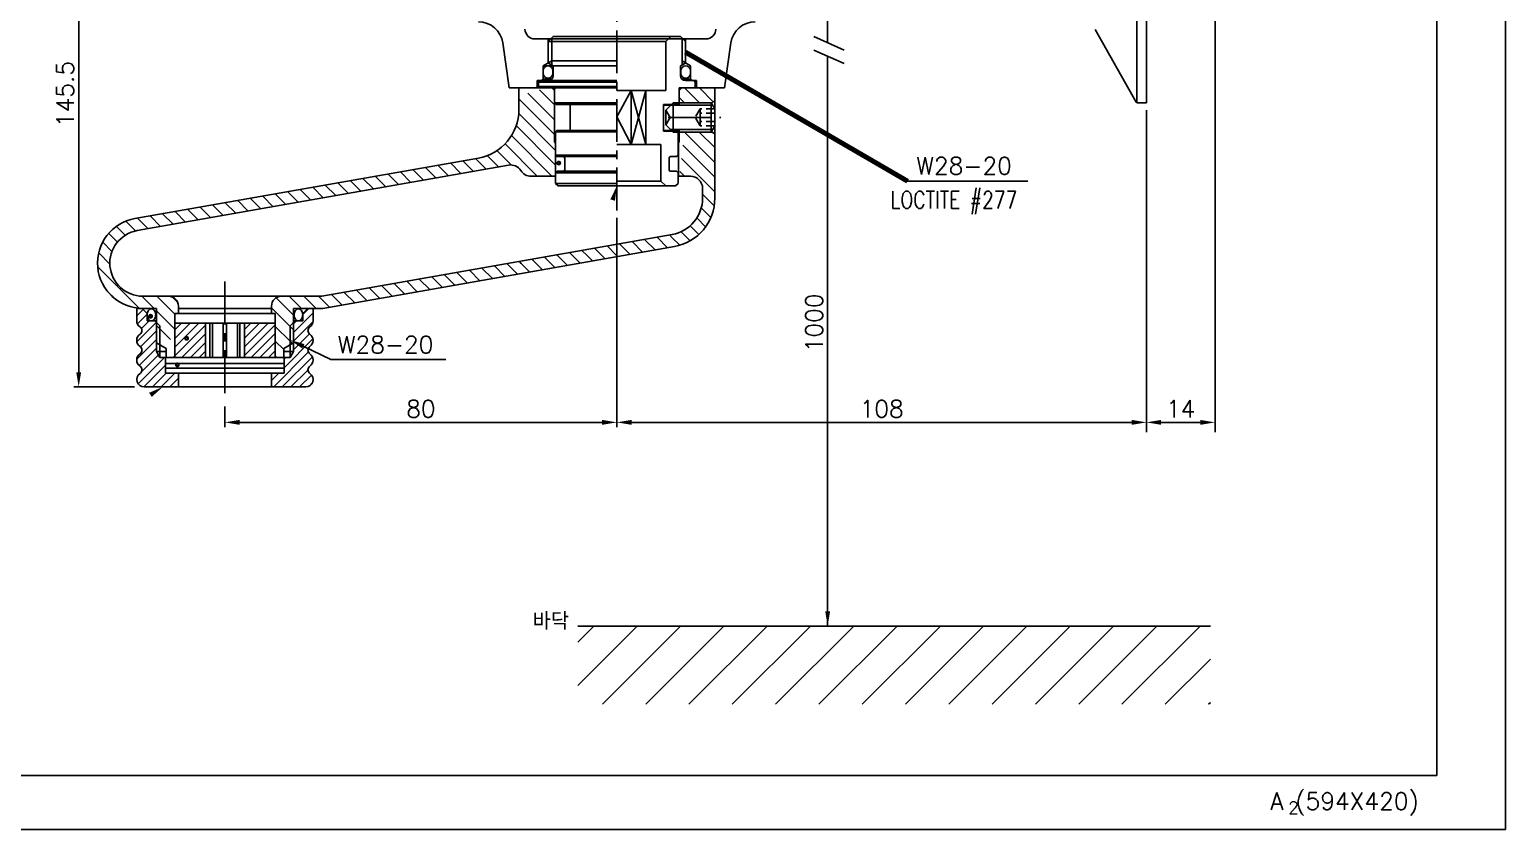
# Model space of a CAD drawing. Extents: x 7099 to 7693, y -10746 to -10326.
# Drawn here: x 7391.9 to 7693.2, y -10745.9 to -10582.7 of the extents above; entities that cross this region are included whole.
import ezdxf

# ---------------------------------------------------------------- set-up
doc = ezdxf.new("R2010")
doc.units = 0
doc.header["$LTSCALE"] = 7
doc.header["$MEASUREMENT"] = 0
doc.linetypes.add('CENTER', pattern=[2, 1.25, -0.25, 0.25, -0.25])
doc.linetypes.add('HIDDEN', pattern=[0.375, 0.25, -0.125])
doc.layers.get('0').update_dxf_attribs({"color": 2, "linetype": 'CONTINUOUS'})
doc.layers.get('Defpoints').update_dxf_attribs({"linetype": 'CONTINUOUS'})
for name, color, linetype in [('CL', 2, 'CENTER'), ('D', 2, 'CONTINUOUS'), ('DIM', 2, 'CONTINUOUS'), ('DWG', 7, 'CONTINUOUS'), ('HIDDEN', 3, 'HIDDEN')]:
    doc.layers.add(name, color=color, linetype=linetype)
doc.styles.add('GHS', font='romans', dxfattribs={"bigfont": 'ghs'})
doc.dimstyles.get("Standard").update_dxf_attribs({"dimtxt": 0.18, "dimasz": 0.18, "dimexe": 0.18, "dimexo": 0.0625, "dimgap": 0.09, "dimtad": 0, "dimtih": 1, "dimtoh": 1, "dimdec": 4, "dimzin": 0, "dimdsep": 46, "dimtxsty": 'Standard', "dimcen": 0.09, "dimadec": 0, "dimazin": 0, "dimtfac": 1, "dimtdec": 4, "dimtofl": 0, "dimtmove": 0, "dimatfit": 3, "dimfxl": 0, "dimtolj": 1, "dimtzin": 0, "dimarcsym": 0})

# ---------------------------------------------------------------- blocks, each defined once
blk = doc.blocks.new('*X2')
at = {"color": 0}
for p, q in [((200.42, 110.27), (205.34, 115.19)), ((200.42, 112.04), (203.57, 115.19)), ((200.42, 113.8), (201.81, 115.19)), ((200.42, 108.5), (206.69, 114.77)), ((214.66, 113.9), (215.95, 115.19)), ((214.66, 112.13), (217.72, 115.19)), ((214.66, 110.36), (219.48, 115.19)), ((214.66, 108.59), (220.92, 114.86)), ((201.88, 108.19), (206.69, 113)), ((216.02, 108.19), (220.92, 113.09)), ((203.64, 108.19), (206.69, 111.23)), ((205.41, 108.19), (206.69, 109.46)), ((217.79, 108.19), (220.92, 111.32)), ((219.55, 108.19), (220.92, 109.55))]:
    blk.add_line(p, q, dxfattribs=at)
blk = doc.blocks.new('*X5')
at = {"color": 0}
for p, q in [((456.23, 162.84), (453.19, 165.89)), ((485.83, 163.3), (482.83, 166.3)), ((488.66, 163.47), (485.83, 166.3)), ((488.98, 166.15), (488.84, 166.3)), ((456.23, 156.83), (448.98, 164.08)), ((456.23, 159.83), (450.81, 165.25)), ((482.82, 163.3), (481.73, 164.38)), ((456.43, 153.62), (448.96, 161.1)), ((456.43, 150.62), (448.44, 158.61)), ((488.98, 151.12), (482.81, 157.3)), ((488.98, 154.13), (485.82, 157.3)), ((452.74, 148.3), (446.16, 154.88)), ((455.75, 148.3), (447.48, 156.57)), ((488.98, 148.12), (482.47, 154.64)), ((437.17, 148.84), (435.02, 151)), ((439.73, 149.29), (437.57, 151.45)), ((442.28, 149.74), (440.13, 151.9)), ((444.84, 150.19), (442.53, 152.5)), ((447.46, 150.58), (444.51, 153.52)), ((488.98, 145.11), (482.16, 151.94)), ((419.29, 145.69), (417.13, 147.85)), ((421.85, 146.14), (419.69, 148.3)), ((424.4, 146.59), (422.24, 148.75)), ((426.96, 147.04), (424.8, 149.2)), ((429.51, 147.49), (427.35, 149.65)), ((432.06, 147.94), (429.91, 150.1)), ((434.62, 148.39), (432.46, 150.55)), ((482.8, 148.3), (481.85, 149.24)), ((401.41, 142.53), (399.25, 144.69)), ((403.96, 142.98), (401.8, 145.14)), ((406.52, 143.43), (404.36, 145.59)), ((409.07, 143.89), (406.91, 146.04)), ((411.63, 144.34), (409.47, 146.49)), ((414.18, 144.79), (412.02, 146.94)), ((416.74, 145.24), (414.58, 147.39)), ((386.08, 139.83), (383.92, 141.99)), ((388.63, 140.28), (386.48, 142.44)), ((391.19, 140.73), (389.03, 142.89)), ((393.74, 141.18), (391.59, 143.34)), ((396.3, 141.63), (394.14, 143.79)), ((398.85, 142.08), (396.7, 144.24)), ((488.19, 139.89), (486.23, 141.86)), ((488.86, 142.23), (486.48, 144.61)), ((370.76, 137.12), (368.77, 139.11)), ((373.31, 137.58), (371.15, 139.74)), ((375.86, 138.03), (373.7, 140.19)), ((378.42, 138.48), (376.26, 140.64)), ((380.97, 138.93), (378.81, 141.09)), ((383.52, 139.38), (381.37, 141.54)), ((487.11, 137.97), (485.31, 139.77)), ((367.03, 134.84), (365.26, 136.61)), ((368.63, 136.24), (366.83, 138.04)), ((479.36, 133.71), (477.2, 135.86)), ((480.31, 135.75), (479.75, 136.31)), ((481.85, 134.21), (480.31, 135.75)), ((483.95, 135.12), (482.1, 136.97)), ((485.7, 136.38), (483.93, 138.15)), ((365.49, 130.37), (363.22, 132.63)), ((365.93, 132.94), (364.04, 134.83)), ((461.47, 130.55), (459.31, 132.71)), ((462.92, 132.11), (461.87, 133.16)), ((466.58, 131.45), (464.42, 133.61)), ((468.98, 132.06), (466.98, 134.06)), ((471.69, 132.35), (469.53, 134.51)), ((474.25, 132.8), (472.09, 134.96)), ((476.8, 133.26), (474.64, 135.41)), ((371.53, 121.32), (363.01, 129.84)), ((443.59, 127.4), (441.43, 129.56)), ((446.14, 127.85), (443.99, 130.01)), ((448.68, 128.32), (446.54, 130.46)), ((449.49, 130.51), (449.1, 130.91)), ((451.25, 128.75), (449.49, 130.51)), ((453.81, 129.2), (451.65, 131.36)), ((456.36, 129.65), (454.21, 131.81)), ((458.92, 130.1), (456.76, 132.26)), ((464.03, 131), (462.92, 132.11)), ((469.14, 131.9), (468.98, 132.06)), ((428.26, 124.7), (426.1, 126.85)), ((430.82, 125.15), (428.66, 127.3)), ((433.37, 125.6), (431.21, 127.76)), ((435.93, 126.05), (433.77, 128.21)), ((438.48, 126.5), (436.32, 128.66)), ((441.03, 126.95), (438.88, 129.11)), ((448.7, 128.3), (448.68, 128.32)), ((366.76, 123.09), (364.77, 125.07)), ((374.56, 121.3), (372.06, 123.8)), ((378.73, 120.13), (375.07, 123.8)), ((379.35, 122.52), (378.21, 123.66)), ((404.61, 121.3), (402.11, 123.8)), ((407.62, 121.3), (405.12, 123.8)), ((410.38, 121.54), (408.12, 123.8)), ((412.93, 121.99), (410.77, 124.15)), ((415.49, 122.44), (413.33, 124.6)), ((418.04, 122.89), (415.88, 125.05)), ((420.6, 123.34), (418.44, 125.5)), ((423.15, 123.8), (420.99, 125.95)), ((425.71, 124.25), (423.55, 126.4)), ((378.73, 117.12), (374.98, 120.87)), ((402.28, 117.62), (398.48, 121.42)), ((402.98, 119.92), (399.42, 123.49)), ((375.68, 117.17), (374.98, 117.87)), ((402.28, 114.61), (399.23, 117.66)), ((402.98, 116.92), (402.28, 117.62)), ((375.04, 114.81), (374.98, 114.86)), ((377.86, 114.99), (375.68, 117.17)), ((400.98, 112.91), (399.23, 114.66)), ((402.74, 114.16), (402.28, 114.61)), ((399.59, 111.3), (399.23, 111.65))]:
    blk.add_line(p, q, dxfattribs=at)
blk = doc.blocks.new('*X3')
at = {"color": 0}
for p, q in [((192.67, 116.66), (193.99, 117.97)), ((192.7, 111.39), (196.67, 115.36)), ((192.82, 115.04), (194.77, 116.99)), ((193.65, 114.1), (195.23, 115.69)), ((192.68, 107.83), (196.67, 111.82)), ((193.44, 110.36), (196.67, 113.59)), ((193.18, 106.56), (196.67, 110.05)), ((193.63, 105.24), (197.08, 108.69)), ((192.96, 102.8), (198.34, 108.19)), ((194.11, 102.19), (198.57, 106.65)), ((192.97, 104.59), (193.27, 104.88)), ((195.88, 102.19), (198.68, 104.99)), ((197.64, 102.19), (200.44, 104.99)), ((199.41, 102.19), (201.17, 103.95))]:
    blk.add_line(p, q, dxfattribs=at)
blk = doc.blocks.new('*X4')
at = {"color": 0}
for p, q in [((226.57, 116.97), (227.79, 118.19)), ((224.67, 113.3), (228.67, 117.3)), ((224.67, 115.07), (225.29, 115.69)), ((224.67, 111.54), (228.67, 115.53)), ((222.77, 106.1), (228.65, 111.97)), ((224.67, 109.77), (227.91, 113.01)), ((220.63, 102.19), (227.7, 109.26)), ((222.39, 102.19), (228.53, 108.32)), ((222.77, 107.87), (223.09, 108.19)), ((224.16, 102.19), (227.6, 105.63)), ((220.17, 103.5), (221.66, 104.99)), ((225.93, 102.19), (228.35, 104.61)), ((227.87, 102.35), (228.5, 102.99))]:
    blk.add_line(p, q, dxfattribs=at)

msp = doc.modelspace()

# ---------------------------------------------------------------- hatches: boundary and pattern name
at = {"layer": 'D', "ltscale": 12}
h = msp.add_hatch(dxfattribs=at)
h.set_pattern_fill('ANSI31', color=2, scale=50, style=0)
h.set_pattern_definition([(45, (13761.553, -9541.151), (-4.4194174, 4.4194174), [])])
h.paths.add_polyline_path([(7632.93, -10704.43), (7503.83, -10704.43), (7503.83, -10720.39), (7632.93, -10720.39)])

# ---------------------------------------------------------------- linework, layer by layer
for p, q in [((7693.17, -10745.93), (7693.17, -10325.93)), ((7099.17, -10745.93), (7693.17, -10745.93))]:
    msp.add_line(p, q)
at = {"color": 4}
for p, q in [((7679.17, -10359.93), (7679.17, -10734.93)), ((7679.17, -10734.93), (7130.17, -10734.93))]:
    msp.add_line(p, q, dxfattribs=at)
at = {"layer": 'CL'}
for p, q in [((7511.78, -10619.64), (7511.78, -10577.17)), ((7497.78, -10589.53), (7497.78, -10584.64)), ((7525.78, -10589.53), (7525.78, -10584.64)), ((7522.23, -10600.64), (7533.03, -10600.64)), ((7431.78, -10634.14), (7431.78, -10658.64))]:
    msp.add_line(p, q, dxfattribs=at)
at = {"layer": 'D'}
for p, q in [((7401.93, -10652.64), (7401.93, -10510.14)), ((7633.88, -10580.49), (7633.88, -10664.87)), ((7498.48, -10584.44), (7498.48, -10589.97)), ((7525.08, -10584.44), (7525.08, -10589.97)), ((7498.73, -10591.14), (7498.73, -10591.67)), ((7524.83, -10591.14), (7524.83, -10591.67)), ((7514.72, -10595.14), (7511.78, -10600.56)), ((7517.67, -10595.14), (7514.72, -10606.14)), ((7514.72, -10595.14), (7517.67, -10606.14)), ((7522.78, -10598.14), (7531.34, -10598.14)), ((7522.93, -10597.99), (7524.23, -10597.99)), ((7524.23, -10597.99), (7524.53, -10597.69)), ((7511.78, -10600.56), (7514.72, -10606.14)), ((7619.88, -10599.14), (7619.88, -10664.87)), ((7522.78, -10603.14), (7531.34, -10603.14)), ((7522.93, -10603.29), (7524.28, -10603.29)), ((7595.65, -10613.64), (7571.08, -10613.64)), ((7511.78, -10621.14), (7511.78, -10663.87)), ((7417.48, -10642.14), (7418.48, -10643.14)), ((7418.48, -10647.04), (7418.48, -10643.14)), ((7446.08, -10642.14), (7445.08, -10643.14)), ((7445.08, -10647.04), (7445.08, -10643.14)), ((7417.78, -10648.43), (7417.78, -10646.64)), ((7445.78, -10648.43), (7445.78, -10646.64)), ((7418.48, -10649.64), (7417.78, -10648.43)), ((7445.08, -10649.64), (7445.78, -10648.43)), ((7447.78, -10647.35), (7453.4, -10650.03)), ((7453.4, -10650.03), (7476.9, -10650.03)), ((7413.32, -10655.64), (7400.93, -10655.64)), ((7431.78, -10659.63), (7431.78, -10663.87)), ((7511.78, -10661.37), (7511.78, -10661.87)), ((7619.88, -10661.37), (7619.88, -10661.87)), ((7434.78, -10662.87), (7508.78, -10662.87)), ((7514.78, -10662.87), (7616.88, -10662.87)), ((7622.88, -10662.87), (7630.88, -10662.87))]:
    msp.add_line(p, q, dxfattribs=at)
at = {"layer": 'D', "ltscale": 12}
for p, q in [((7554.81, -10585.41), (7554.81, -10573.14)), ((7554.81, -10704.43), (7554.81, -10588.19))]:
    msp.add_line(p, q, dxfattribs=at)
at = {"layer": 'D', "color": 0, "ltscale": 12}
msp.add_line((7503.83, -10704.43), (7632.93, -10704.43), dxfattribs=at)
at = {"layer": 'D'}
for points, const_width in [([(7499.65, -10609.96, 1), (7500.2, -10609.96, 1)], 0.45), ([(7416.35, -10641.22, 1), (7416.85, -10641.22, 1)], 0.5), ([(7423.69, -10645.73, 1), (7424.24, -10645.73, 1)], 0.45), ([(7421.79, -10651.14, 1), (7422.34, -10651.14, 1)], 0.45)]:
    msp.add_lwpolyline(points, format="xyb", close=True, dxfattribs=dict(at, const_width=const_width))
for centre, start, end in [((7497.73, -10591.14), 90, 180), ((7497.73, -10591.67), 180, 270), ((7497.73, -10591.14), 0, 90), ((7497.73, -10591.67), 270, 0), ((7525.83, -10591.14), 90, 180), ((7525.83, -10591.67), 180, 270), ((7525.83, -10591.14), 0, 90), ((7525.83, -10591.67), 270, 0)]:
    msp.add_arc(centre, 1, start, end, dxfattribs=at)
for points in [[(7510.45, -10617.37), (7511.78, -10614.64), (7511.4, -10617.66)], [(7447.57, -10647.8), (7448, -10646.9), (7445.08, -10646.05)], [(7401.43, -10652.64), (7402.43, -10652.64), (7401.93, -10655.64)], [(7416.3, -10656.83), (7416.84, -10657.67), (7419.1, -10655.64)], [(7434.78, -10662.37), (7434.78, -10663.37), (7431.78, -10662.87)], [(7508.78, -10662.37), (7508.78, -10663.37), (7511.78, -10662.87)], [(7514.78, -10662.37), (7514.78, -10663.37), (7511.78, -10662.87)], [(7616.88, -10662.37), (7616.88, -10663.37), (7619.88, -10662.87)], [(7622.88, -10662.37), (7622.88, -10663.37), (7619.88, -10662.87)], [(7630.88, -10662.37), (7630.88, -10663.37), (7633.88, -10662.87)]]:
    msp.add_solid(points, dxfattribs=at)
at = {"layer": 'D', "ltscale": 12}
msp.add_solid([(7554.31, -10701.43), (7555.31, -10701.43), (7554.81, -10704.43)], dxfattribs=at)
at = {"layer": 'Defpoints', "color": 0, "linetype": 'ByBlock'}
msp.add_point((7619.88, -10597.64), dxfattribs=at)
msp.add_point((7619.88, -10597.64), dxfattribs=at)
msp.add_point((7619.88, -10597.64), dxfattribs=at)
msp.add_point((7619.88, -10597.64), dxfattribs=at)
at = {"layer": 'DIM'}
for p, q in [((7551.99, -10584.17), (7558.2, -10586.91)), ((7551.99, -10586.94), (7558.2, -10589.68))]:
    msp.add_line(p, q, dxfattribs=at)
at = {"layer": 'DWG'}
for p, q in [((7617.89, -10542.67), (7617.89, -10597.61)), ((7619.88, -10597.64), (7619.88, -10542.64)), ((7609.44, -10582.72), (7617.79, -10597.53)), ((7489.78, -10594.64), (7488.48, -10585.44)), ((7495.03, -10584.64), (7529.98, -10584.64)), ((7498.78, -10584.14), (7497.78, -10585.14)), ((7497.78, -10585.14), (7511.78, -10585.14)), ((7497.78, -10585.14), (7497.78, -10589.56)), ((7498.48, -10589.13), (7498.48, -10584.64)), ((7524.78, -10584.14), (7498.78, -10584.14)), ((7511.78, -10585.14), (7521.78, -10585.14)), ((7522.78, -10584.14), (7521.78, -10585.14)), ((7521.78, -10585.14), (7521.78, -10595.14)), ((7524.78, -10584.14), (7525.78, -10585.14)), ((7525.08, -10589.13), (7525.08, -10584.64)), ((7525.78, -10585.14), (7525.78, -10589.56)), ((7533.78, -10594.64), (7535.07, -10585.44)), ((7496.73, -10590.14), (7498.48, -10589.13)), ((7498.78, -10590.14), (7497.78, -10589.56)), ((7498.26, -10589.84), (7498.48, -10589.84)), ((7511.78, -10589.13), (7498.48, -10589.13)), ((7524.78, -10590.14), (7525.78, -10589.56)), ((7526.83, -10590.14), (7525.08, -10589.13)), ((7496.73, -10592.84), (7496.43, -10593.14)), ((7496.73, -10590.14), (7511.78, -10590.14)), ((7496.73, -10592.84), (7496.73, -10590.14)), ((7498.49, -10592.84), (7496.73, -10592.84)), ((7498.78, -10590.14), (7511.78, -10590.14)), ((7498.78, -10590.14), (7498.78, -10592.14)), ((7524.78, -10590.14), (7524.78, -10592.14)), ((7526.83, -10592.84), (7525.06, -10592.84)), ((7526.83, -10592.84), (7526.83, -10590.14)), ((7526.83, -10592.84), (7527.13, -10593.14)), ((7511.78, -10594.64), (7489.78, -10594.64)), ((7491.78, -10599.08), (7491.78, -10594.64)), ((7495.23, -10594.64), (7495.53, -10594.34)), ((7495.53, -10593.14), (7511.78, -10593.14)), ((7495.53, -10594.34), (7495.53, -10593.14)), ((7495.53, -10594.34), (7511.78, -10594.34)), ((7496.08, -10593.14), (7495.78, -10593.44)), ((7495.78, -10593.44), (7511.78, -10593.44)), ((7495.78, -10593.44), (7495.78, -10594.34)), ((7495.78, -10594.34), (7496.08, -10594.64)), ((7498.53, -10594.64), (7499.03, -10595.14)), ((7499.18, -10594.64), (7499.03, -10594.79)), ((7499.03, -10594.64), (7499.03, -10597.69)), ((7499.03, -10605.64), (7499.03, -10594.79)), ((7511.78, -10595.14), (7521.78, -10595.14)), ((7514.72, -10606.14), (7514.72, -10595.14)), ((7517.67, -10606.14), (7517.67, -10595.14)), ((7525.03, -10594.64), (7524.53, -10595.14)), ((7524.53, -10597.84), (7524.53, -10594.64)), ((7533.78, -10594.64), (7524.53, -10594.64)), ((7527.48, -10594.64), (7524.53, -10594.64)), ((7524.53, -10594.79), (7524.53, -10597.69)), ((7524.53, -10598.14), (7524.53, -10595.14)), ((7525.78, -10593.14), (7528.03, -10593.14)), ((7527.48, -10593.14), (7527.78, -10593.44)), ((7527.48, -10594.64), (7527.78, -10594.34)), ((7527.78, -10593.44), (7527.78, -10594.34)), ((7528.03, -10594.34), (7528.03, -10593.14)), ((7528.33, -10594.64), (7528.03, -10594.34)), ((7531.78, -10617.14), (7531.78, -10594.64)), ((7499.03, -10597.69), (7511.78, -10597.69)), ((7499.33, -10597.99), (7499.03, -10597.69)), ((7511.78, -10597.99), (7499.33, -10597.99)), ((7502.28, -10597.99), (7502.28, -10603.29)), ((7521.28, -10597.99), (7522.93, -10597.99)), ((7521.28, -10597.99), (7521.28, -10603.29)), ((7521.28, -10598.14), (7521.28, -10603.44)), ((7521.28, -10598.14), (7524.23, -10598.14)), ((7521.78, -10599.14), (7523.28, -10597.64)), ((7523.28, -10597.64), (7523.28, -10600.64)), ((7523.28, -10597.64), (7531.28, -10597.64)), ((7524.23, -10598.14), (7524.53, -10597.84)), ((7531.78, -10598.91), (7531.05, -10597.64)), ((7531.05, -10597.64), (7531.05, -10600.64)), ((7531.53, -10597.39), (7531.13, -10597.79)), ((7531.53, -10597.39), (7531.78, -10597.39)), ((7531.78, -10600.64), (7531.78, -10598.91)), ((7531.78, -10600.64), (7531.78, -10598.91)), ((7619.88, -10597.64), (7618.02, -10597.64)), ((7521.78, -10600.64), (7521.78, -10599.14)), ((7521.78, -10600.64), (7521.78, -10602.14)), ((7523.28, -10603.64), (7523.28, -10600.64)), ((7531.05, -10603.64), (7531.05, -10600.64)), ((7531.78, -10600.64), (7531.78, -10602.37)), ((7531.78, -10600.64), (7531.78, -10602.37)), ((7499.58, -10603.29), (7499.28, -10603.59)), ((7499.28, -10603.59), (7511.78, -10603.59)), ((7499.28, -10603.59), (7499.28, -10608.34)), ((7511.78, -10603.29), (7499.58, -10603.29)), ((7521.28, -10603.29), (7522.93, -10603.29)), ((7521.28, -10603.44), (7523.98, -10603.44)), ((7521.78, -10602.14), (7523.28, -10603.64)), ((7523.28, -10603.64), (7531.28, -10603.64)), ((7523.98, -10603.44), (7524.28, -10603.74)), ((7524.28, -10603.29), (7524.28, -10608.19)), ((7524.28, -10603.74), (7524.28, -10608.34)), ((7524.53, -10605.64), (7524.53, -10603.14)), ((7531.78, -10602.37), (7531.05, -10603.64)), ((7531.53, -10603.89), (7531.13, -10603.49)), ((7531.53, -10603.89), (7531.78, -10603.89)), ((7499.03, -10605.64), (7499.28, -10605.89)), ((7499.23, -10612.64), (7499.23, -10605.84)), ((7511.78, -10606.14), (7520.78, -10606.14)), ((7520.78, -10613.64), (7520.78, -10606.14)), ((7524.53, -10605.64), (7524.28, -10605.89)), ((7524.33, -10612.64), (7524.33, -10605.84)), ((7413.42, -10621.29), (7483.52, -10608.93)), ((7413.85, -10623.75), (7489.64, -10610.39)), ((7499.28, -10608.34), (7511.78, -10608.34)), ((7499.28, -10608.34), (7499.58, -10608.64)), ((7511.78, -10608.64), (7499.58, -10608.64)), ((7501.13, -10608.94), (7501.13, -10611.34)), ((7522.43, -10608.94), (7522.43, -10611.34)), ((7522.73, -10608.64), (7523.98, -10608.64)), ((7524.28, -10608.34), (7523.98, -10608.64)), ((7494.28, -10612.64), (7499.28, -10612.64)), ((7499.58, -10611.64), (7499.28, -10611.94)), ((7499.28, -10611.94), (7511.78, -10611.94)), ((7499.28, -10611.94), (7499.28, -10614.14)), ((7511.78, -10611.64), (7499.58, -10611.64)), ((7520.78, -10613.64), (7511.78, -10613.64)), ((7520.78, -10613.64), (7521.78, -10614.64)), ((7522.73, -10611.64), (7523.98, -10611.64)), ((7523.98, -10611.64), (7524.28, -10611.94)), ((7524.28, -10611.94), (7524.28, -10614.14)), ((7524.28, -10612.64), (7526.78, -10612.64)), ((7499.28, -10614.14), (7511.78, -10614.14)), ((7499.28, -10614.14), (7499.78, -10614.64)), ((7511.78, -10614.64), (7499.78, -10614.64)), ((7511.78, -10614.64), (7523.78, -10614.64)), ((7524.28, -10614.14), (7523.78, -10614.64)), ((7529.28, -10617.14), (7529.28, -10615.14)), ((7451.56, -10637.14), (7523.08, -10624.53)), ((7451.78, -10639.64), (7523.52, -10626.99)), ((7415.02, -10637.14), (7420.28, -10637.14)), ((7420.28, -10637.14), (7443.28, -10637.14)), ((7443.28, -10637.14), (7451.56, -10637.14)), ((7413.78, -10639.64), (7414.88, -10639.64)), ((7413.78, -10639.64), (7413.78, -10642.14)), ((7414.88, -10639.64), (7417.78, -10639.64)), ((7414.88, -10639.64), (7415.88, -10640.64)), ((7415.02, -10639.64), (7417.78, -10639.64)), ((7415.88, -10642.14), (7415.88, -10640.64)), ((7417.78, -10646.64), (7417.78, -10639.64)), ((7421.53, -10640.64), (7431.78, -10640.64)), ((7421.53, -10649.64), (7421.53, -10640.64)), ((7421.53, -10640.64), (7422.28, -10640.64)), ((7421.53, -10640.64), (7422.28, -10640.64)), ((7422.28, -10640.64), (7422.28, -10639.14)), ((7422.28, -10639.64), (7441.28, -10639.64)), ((7442.03, -10640.64), (7431.78, -10640.64)), ((7441.28, -10640.64), (7441.28, -10639.14)), ((7441.28, -10640.64), (7442.03, -10640.64)), ((7442.03, -10640.64), (7441.28, -10640.64)), ((7442.03, -10640.64), (7441.28, -10640.64)), ((7441.28, -10640.64), (7442.03, -10640.64)), ((7442.03, -10649.64), (7442.03, -10640.64)), ((7445.78, -10646.64), (7445.78, -10639.64)), ((7445.78, -10639.64), (7451.78, -10639.64)), ((7445.78, -10639.64), (7448.68, -10639.64)), ((7448.68, -10639.64), (7447.68, -10640.64)), ((7447.68, -10642.14), (7447.68, -10640.64)), ((7448.68, -10639.64), (7449.78, -10639.64)), ((7449.78, -10642.14), (7449.78, -10639.64)), ((7415.88, -10642.14), (7417.48, -10642.14)), ((7417.48, -10642.14), (7417.78, -10642.14)), ((7417.78, -10646.64), (7417.78, -10642.44)), ((7427.79, -10642.64), (7421.53, -10642.64)), ((7427.79, -10642.64), (7431.78, -10642.64)), ((7427.79, -10642.64), (7427.79, -10649.64)), ((7428.71, -10642.64), (7428.71, -10649.64)), ((7429.21, -10642.64), (7429.21, -10649.64)), ((7431.43, -10642.64), (7431.43, -10649.64)), ((7435.76, -10642.64), (7431.78, -10642.64)), ((7432.13, -10642.64), (7432.13, -10649.64)), ((7434.35, -10642.64), (7434.35, -10649.64)), ((7434.84, -10642.64), (7434.84, -10649.64)), ((7435.76, -10642.64), (7435.76, -10649.64)), ((7435.76, -10642.64), (7442.03, -10642.64)), ((7445.78, -10642.14), (7446.08, -10642.14)), ((7445.78, -10646.64), (7445.78, -10642.44)), ((7446.08, -10642.14), (7447.68, -10642.14)), ((7417.78, -10646.64), (7419.78, -10647.79)), ((7418.48, -10649.64), (7418.48, -10647.04)), ((7445.78, -10646.64), (7443.78, -10647.79)), ((7445.08, -10649.64), (7445.08, -10647.04)), ((7417.78, -10648.43), (7419.78, -10648.43)), ((7418.48, -10649.64), (7419.68, -10649.64)), ((7419.68, -10652.84), (7419.68, -10649.64)), ((7419.78, -10649.64), (7419.78, -10647.79)), ((7419.78, -10649.64), (7421.23, -10649.64)), ((7421.53, -10649.34), (7421.23, -10649.64)), ((7421.23, -10649.64), (7443.88, -10649.64)), ((7427.79, -10649.64), (7421.78, -10649.64)), ((7427.79, -10649.64), (7431.78, -10649.64)), ((7435.76, -10649.64), (7431.78, -10649.64)), ((7442.33, -10649.64), (7443.78, -10649.64)), ((7443.78, -10649.64), (7443.78, -10647.79)), ((7443.78, -10648.43), (7445.78, -10648.43)), ((7443.88, -10649.64), (7445.08, -10649.64)), ((7443.88, -10652.84), (7443.88, -10649.64)), ((7419.68, -10650.84), (7443.88, -10650.84)), ((7419.68, -10651.84), (7443.88, -10651.84)), ((7419.68, -10652.84), (7422.28, -10652.84)), ((7422.28, -10652.84), (7441.28, -10652.84)), ((7422.28, -10655.64), (7422.28, -10652.84)), ((7441.28, -10655.64), (7441.28, -10652.84)), ((7441.28, -10652.84), (7443.88, -10652.84)), ((7415.28, -10655.64), (7422.28, -10655.64)), ((7422.28, -10655.64), (7441.28, -10655.64)), ((7441.28, -10655.64), (7448.28, -10655.64))]:
    msp.add_line(p, q, dxfattribs=at)
for points in [[(7416.77, -10639.67, 0.133406), (7416.45, -10639.75, 0.106768), (7416.15, -10640.03, 0.082759), (7415.97, -10640.42, 0.07126), (7415.9, -10640.91, 0.07126), (7415.97, -10641.4, 0.082759), (7416.15, -10641.78, 0.106768), (7416.45, -10642.06, 0.133406), (7416.77, -10642.15, 0.133406), (7417.09, -10642.06, 0.106768), (7417.39, -10641.78, 0.082759), (7417.58, -10641.4, 0.07126), (7417.65, -10640.91, 0.07126), (7417.58, -10640.42, 0.082759), (7417.39, -10640.03, 0.106768), (7417.09, -10639.75, 0.133406)], [(7446.79, -10639.67, -0.133406), (7447.1, -10639.75, -0.106768), (7447.4, -10640.03, -0.082759), (7447.59, -10640.42, -0.07126), (7447.66, -10640.91, -0.07126), (7447.59, -10641.4, -0.082759), (7447.4, -10641.78, -0.106768), (7447.1, -10642.06, -0.133406), (7446.79, -10642.15, -0.133406), (7446.47, -10642.06, -0.106768), (7446.17, -10641.78, -0.082759), (7445.98, -10641.4, -0.07126), (7445.91, -10640.91, -0.07126), (7445.98, -10640.42, -0.082759), (7446.17, -10640.03, -0.106768), (7446.47, -10639.75, -0.133406)]]:
    msp.add_lwpolyline(points, format="xyb", close=True, dxfattribs=at)
for centre, radius, start, end in [((7483.53, -10586.14), 5, 8.0122, 90), ((7495.03, -10582.64), 2, 180, 270), ((7529.98, -10582.64), 2, 270, 0), ((7540.02, -10586.14), 5, 90, 171.9878), ((7497.78, -10592.14), 1, 270, 0), ((7525.78, -10592.14), 1, 180, 270), ((7618.02, -10597.34), 0.3, 218.991, 270), ((7481.78, -10599.08), 10, 280, 0), ((7490.08, -10612.85), 2.5, 32.8579, 100), ((7500.83, -10608.94), 0.3, 0, 90), ((7522.73, -10608.94), 0.3, 90, 180), ((7494.28, -10610.14), 2.5, 212.8579, 270), ((7500.83, -10611.34), 0.3, 270, 0), ((7522.73, -10611.34), 0.3, 180, 270), ((7526.78, -10615.14), 2.5, 0, 90), ((7521.78, -10617.14), 7.5, 280, 0), ((7521.78, -10617.14), 10, 280, 0), ((7415.02, -10630.39), 9.24, 100, 270), ((7415.02, -10630.39), 6.74, 100, 270), ((7420.28, -10639.14), 2, 0, 90), ((7443.28, -10639.14), 2, 90, 180), ((7415.28, -10642.14), 1.5, 180, 236.4427), ((7413.95, -10644.14), 0.9, 303.5573, 56.4427), ((7449.61, -10644.14), 0.9, 123.5573, 236.4427), ((7448.28, -10642.14), 1.5, 303.5573, 0), ((7415.28, -10646.14), 1.5, 123.5573, 236.4427), ((7448.28, -10646.14), 1.5, 303.5573, 56.4427), ((7415.28, -10650.14), 1.5, 123.5573, 236.4427), ((7413.95, -10648.14), 0.9, 303.5573, 56.4427), ((7449.61, -10648.14), 0.9, 123.5573, 236.4427), ((7448.28, -10650.14), 1.5, 303.5573, 56.4427), ((7415.28, -10654.14), 1.5, 123.5573, 270), ((7413.95, -10652.14), 0.9, 303.5573, 56.4427), ((7448.28, -10654.14), 1.5, 270, 56.4427), ((7449.61, -10652.14), 0.9, 123.5573, 236.4427)]:
    msp.add_arc(centre, radius, start, end, dxfattribs=at)
at = {"layer": 'HIDDEN'}
for p, q in [((7528.78, -10598.91), (7527.78, -10600.64)), ((7528.78, -10598.91), (7528.78, -10600.64)), ((7531.78, -10598.91), (7528.78, -10598.91)), ((7521.78, -10599.14), (7522.68, -10600.64)), ((7521.78, -10602.14), (7522.68, -10600.64)), ((7528.78, -10602.37), (7527.78, -10600.64)), ((7531.78, -10599.77), (7528.78, -10599.77)), ((7528.78, -10602.37), (7528.78, -10600.64)), ((7531.78, -10601.5), (7528.78, -10601.5)), ((7531.78, -10602.37), (7528.78, -10602.37))]:
    msp.add_line(p, q, dxfattribs=at)

# ---------------------------------------------------------------- block references
at = {"layer": 'D'}
for name, p in [('*X5', (7042.79, -10760.94)), ('*X3', (7221.1, -10757.82)), ('*X4', (7221.1, -10757.82)), ('*X2', (7221.1, -10757.82))]:
    msp.add_blockref(name, p, dxfattribs=at)

# ---------------------------------------------------------------- texts
at = {"color": 7, "style": 'GHS'}
for s, height, p in [('A (594X420)', 3.5, (7645.18, -10741.91)), ('2', 2.5, (7648.84, -10742.74))]:
    msp.add_text(s, height=height, dxfattribs=at).set_placement(p)
at = {"insert": (7572.91, -10610.53), "char_height": 3.5, "attachment_point": 4, "style": 'GHS'}
msp.add_mtext('W28-20', dxfattribs=at)
at = {"layer": 'D', "style": 'GHS', "width": 0.8}
msp.add_text('LOCTITE #277', height=3.5, dxfattribs=at).set_placement((7567.61, -10619.2))
at = {"layer": 'D', "style": 'GHS'}
msp.add_text('W28-20', height=3.5, dxfattribs=at).set_placement((7454.83, -10648.76))
at = {"layer": 'D', "insert": (7399.18, -10595.88), "char_height": 3.5, "attachment_point": 5, "rotation": 90, "style": 'GHS'}
msp.add_mtext('\\A1;145.5', dxfattribs=at)
at = {"layer": 'D', "ltscale": 12, "insert": (7552.06, -10642.57), "char_height": 3.5, "attachment_point": 5, "rotation": 90, "style": 'GHS'}
msp.add_mtext('\\A1;1000', dxfattribs=at)
at = {"layer": 'D', "char_height": 3.5, "style": 'GHS'}
for s, insert, attachment_point in [('\\A1;80', (7471.78, -10660.12), 5), ('\\A1;108', (7565.83, -10660.12), 5), ('\\A1;14', (7626.88, -10660.12), 5), ('바닥', (7502.01, -10703.43), 6)]:
    msp.add_mtext(s, dxfattribs=dict(at, insert=insert, attachment_point=attachment_point))

# ---------------------------------------------------------------- leaders
at = {"layer": 'D'}
msp.add_leader([(7525.78, -10587.35), (7571.08, -10613.64)], dimstyle='Standard', override={"dimtxt": 3.5, "dimasz": 3, "dimexe": 1, "dimexo": 1, "dimgap": 1, "dimtad": 0, "dimtih": 0, "dimtoh": 0, "dimtxsty": 'GHS', "dimcen": -1, "dimclrd": 256, "dimclre": 256, "dimclrt": 256, "dimtofl": 1, "dimtmove": 1, "dimatfit": 0, "dimlwd": 65535, "dimlwe": 65535}, dxfattribs=at)

doc.saveas('drawing.dxf')
